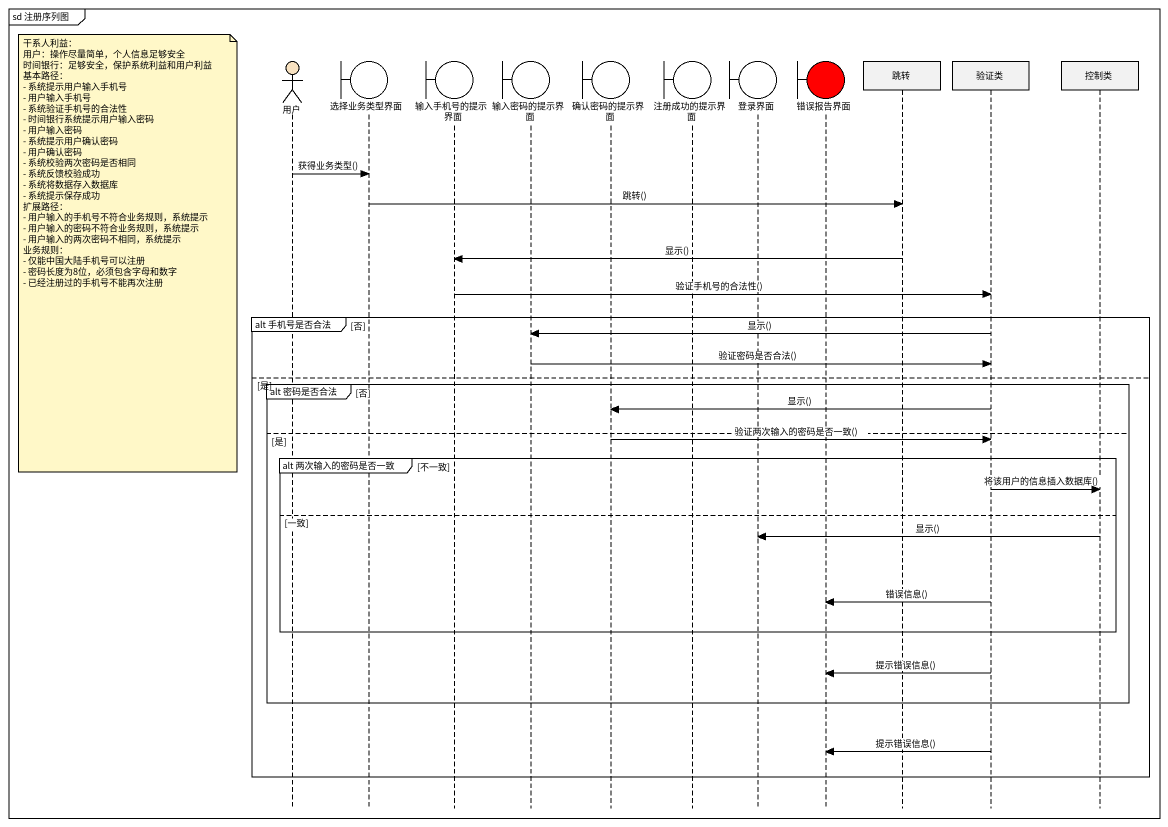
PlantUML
@startuml
mainframe sd 注册序列图
hide footbox
actor 用户 #F8E2C1
boundary 选择业务类型界面
boundary 输入手机号的提示界面
boundary 输入密码的提示界面
boundary 确认密码的提示界面
boundary 注册成功的提示界面
boundary 登录界面
boundary 错误报告界面 #FF0000
participant 跳转
participant 验证类
participant 控制类

用户 -> 选择业务类型界面 : 获得业务类型()
选择业务类型界面 -> 跳转 : 跳转()
note left of 用户
  干系人利益：
  用户：操作尽量简单，个人信息足够安全
  时间银行：足够安全，保护系统利益和用户利益
  基本路径：
  - 系统提示用户输入手机号
  - 用户输入手机号
  - 系统验证手机号的合法性
  - 时间银行系统提示用户输入密码
  - 用户输入密码
  - 系统提示用户确认密码
  - 用户确认密码
  - 系统校验两次密码是否相同
  - 系统反馈校验成功
  - 系统将数据存入数据库
  - 系统提示保存成功
  扩展路径：
  - 用户输入的手机号不符合业务规则，系统提示
  - 用户输入的密码不符合业务规则，系统提示
  - 用户输入的两次密码不相同，系统提示
  业务规则：
  - 仅能中国大陆手机号可以注册
  - 密码长度为8位，必须包含字母和数字
  - 已经注册过的手机号不能再次注册
end note
跳转 -> 输入手机号的提示界面 : 显示()
输入手机号的提示界面 -> 验证类 : 验证手机号的合法性()
group alt 手机号是否合法 [否]
  验证类 -> 输入密码的提示界面 : 显示()
  输入密码的提示界面 -> 验证类 : 验证密码是否合法()
else 是
  group alt 密码是否合法 [否]
    验证类 -> 确认密码的提示界面 : 显示()
  else 是
    确认密码的提示界面 -> 验证类 : 验证两次输入的密码是否一致()
    group alt 两次输入的密码是否一致 [不一致]
      验证类 -> 控制类 : 将该用户的信息插入数据库()
    else 一致
      控制类 -> 登录界面 : 显示()
      验证类 -> 错误报告界面 : 错误信息()
    end
    验证类 -> 错误报告界面 : 提示错误信息()
  end
  验证类 -> 错误报告界面 : 提示错误信息()
end
@enduml
